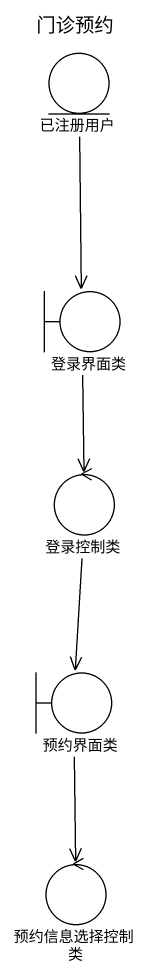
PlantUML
@startuml
title 门诊预约
entity 已注册用户
boundary 登录界面类
control 登录控制类
boundary 预约界面类
control 预约信息选择控制类
已注册用户 --> 登录界面类
登录界面类 --> 登录控制类
登录控制类 --> 预约界面类
预约界面类 --> 预约信息选择控制类
@enduml
